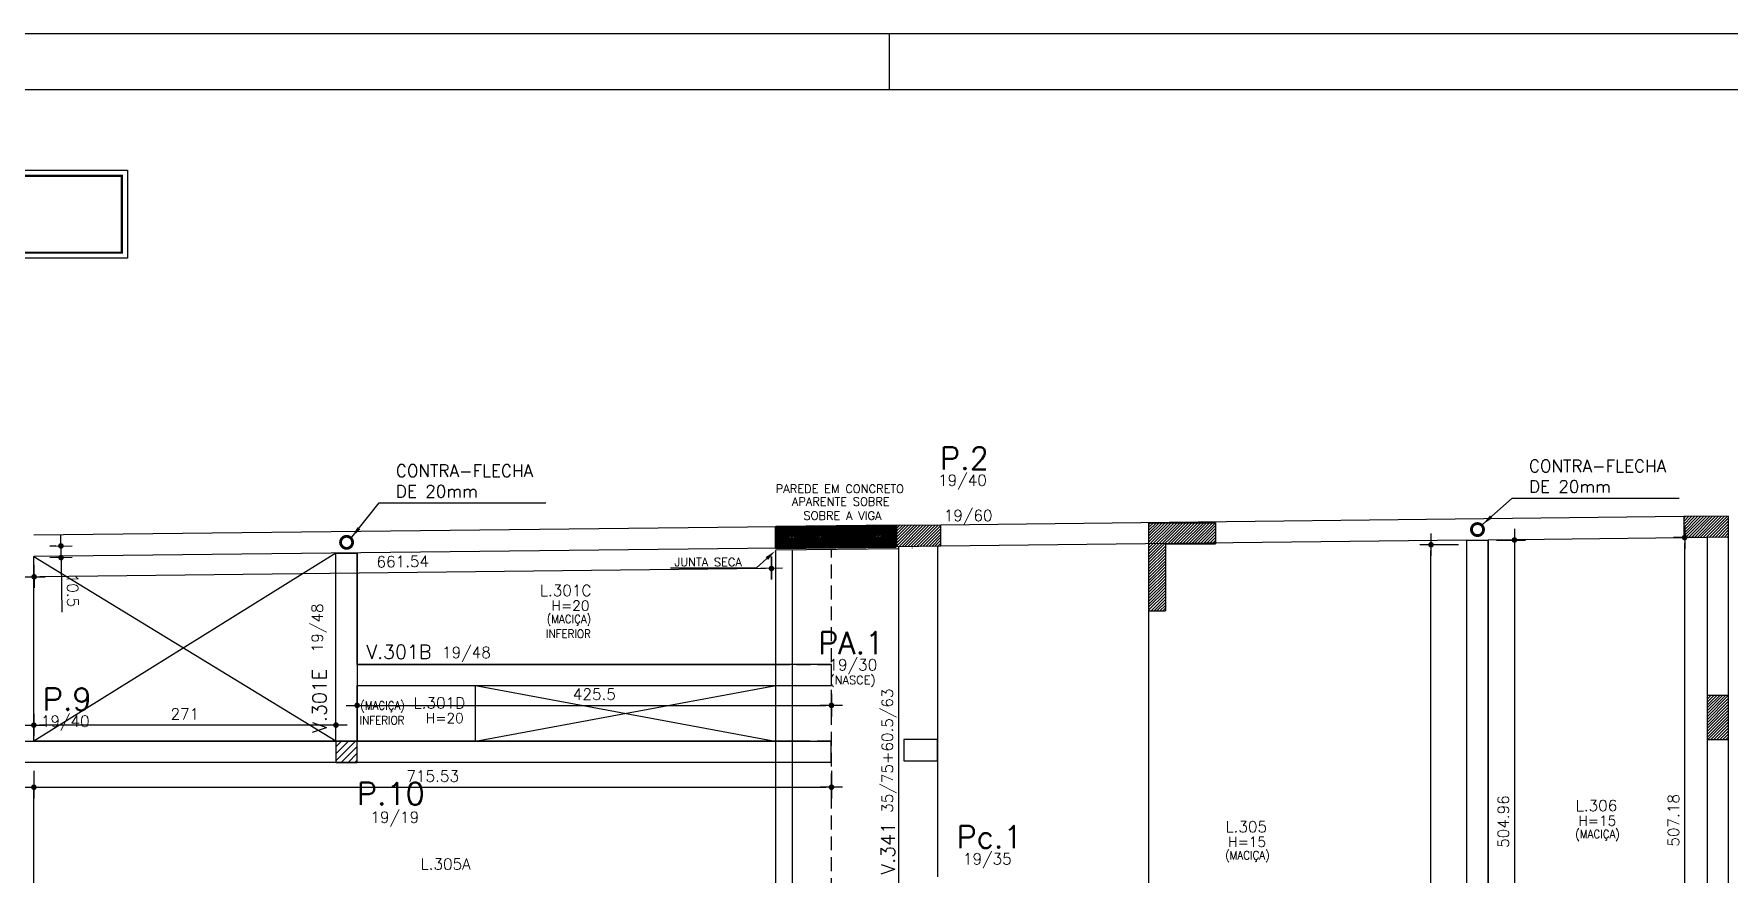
# Model space of a CAD drawing. Header units: inches. Extents: x 0 to 5940, y 0 to 4205.
# Drawn here: x 2398 to 3918, y 3452 to 4205 of the extents above; entities that cross this region are included whole.
import ezdxf

# ---------------------------------------------------------------- set-up
doc = ezdxf.new("R2010")
doc.units = ezdxf.units.IN
doc.header["$LTSCALE"] = 50
doc.header["$MEASUREMENT"] = 0
doc.linetypes.add('HIDDEN', pattern=[0.375, 0.25, -0.125])
doc.layers.get('0').update_dxf_attribs({"color": 1})
for name, color, linetype in [('CONTRA-FLECHA', 152, 'Continuous'), ('CORTE-FORMA', 1, 'Continuous'), ('COTA', 6, 'Continuous'), ('ESTRUTURA METALICA', 80, 'HIDDEN'), ('FO-HACHURA_PILAR-CONT', 252, 'Continuous'), ('FO-HACHURA_PILAR-MORRE', 252, 'Continuous'), ('FO-TEXTO-LAJES', 152, 'Continuous'), ('FO-TEXTO-VIGAS', 3, 'Continuous'), ('FOLHA', 7, 'Continuous'), ('P-C', 1, 'Continuous'), ('P-M', 7, 'Continuous'), ('P-N', 5, 'Continuous'), ('PAREDE', 191, 'Continuous'), ('TEXTO', 3, 'Continuous')]:
    doc.layers.add(name, color=color, linetype=linetype)
for name, color, linetype, lineweight in [('FO-Textos dos pilares', 3, 'Continuous', 20), ('FO-Vigas', 2, 'Continuous', 30), ('SEM LAJE', 8, 'Continuous', 30)]:
    doc.layers.add(name, color=color, linetype=linetype, lineweight=lineweight)
doc.styles.add('ROMANS', font='romans.shx')
doc.dimstyles.new('COTA_50', dxfattribs={"dimscale": 5, "dimtxt": 2, "dimasz": 1, "dimexe": 2, "dimexo": 1.5, "dimgap": 1, "dimtad": 1, "dimzin": 12, "dimdsep": 46, "dimtxsty": 'ROMANS', "dimblk1": 'COTA', "dimblk2": 'COTA', "dimsah": 1, "dimcen": -4, "dimdle": 1.5, "dimclrd": 6, "dimclre": 6, "dimclrt": 3, "dimadec": 0, "dimazin": 0, "dimtfac": 1, "dimtofl": 0, "dimtmove": 0, "dimatfit": 3, "dimldrblk": 'COTA', "dimfxl": 1, "dimtolj": 1, "dimtzin": 12, "dimarcsym": 0})
doc.dimstyles.new('NOTA', dxfattribs={"dimscale": 5, "dimtxt": 2, "dimasz": 2, "dimexe": 1.5, "dimexo": 2, "dimgap": 1, "dimtad": 1, "dimdec": 1, "dimzin": 12, "dimdsep": 46, "dimtxsty": 'ROMANS', "dimcen": 0.09, "dimclrd": 8, "dimclre": 8, "dimclrt": 3, "dimadec": 0, "dimazin": 0, "dimtfac": 1, "dimtdec": 1, "dimtofl": 0, "dimtmove": 0, "dimatfit": 3, "dimfxl": 1, "dimtolj": 1, "dimtzin": 12, "dimarcsym": 0})
pattern_1 = [(45, (-10708.8234, 9121.8574), (-1.32582521, 1.32582521), [])]

# ---------------------------------------------------------------- blocks, each defined once
blk = doc.blocks.new('COTA')
at = {"layer": 'COTA'}
for p, q in [((2, 0), (-2, 0)), ((0, -2), (0, 2))]:
    blk.add_line(p, q, dxfattribs=at)
at = {"layer": 'COTA', "const_width": 0.5}
blk.add_lwpolyline([(-0.25, 0, 1), (0.25, 0, 1)], format="xyb", close=True, dxfattribs=at)
blk = doc.blocks.new('*D133')
at = {"layer": 'COTA', "color": 6, "lineweight": -2, "transparency": 16777216}
for p, q in [((2417.3, 3745.9), (2411.8, 3745.8)), ((2421.7, 3750.9), (2421.7, 3755.9)), ((2417.4, 3735.4), (2411.9, 3735.3)), ((2422, 3730.4), (2422.5, 3686.4))]:
    blk.add_line(p, q, dxfattribs=at)
at = {"layer": 'Defpoints', "color": 0, "transparency": 16777216}
for p in [(2424.8, 3745.9), (2421.9, 3735.4), (2424.9, 3735.4)]:
    blk.add_point(p, dxfattribs=at)
at = {"layer": 'COTA', "color": 6, "lineweight": -2, "transparency": 16777216, "xscale": 5, "yscale": 5, "zscale": 5}
for p, rotation in [((2421.8, 3745.9), 270.6477120823756), ((2421.9, 3735.4), 90.64771208237562)]:
    blk.add_blockref('COTA', p, dxfattribs=dict(at, rotation=rotation))
at = {"layer": 'COTA', "color": 3, "transparency": 16777216, "insert": (2432.3, 3706), "char_height": 10, "attachment_point": 5, "rotation": 270.6477, "style": 'ROMANS'}
blk.add_mtext('\\A1;10.5', dxfattribs=at)
blk = doc.blocks.new('*D354')
at = {"color": 6, "lineweight": -2, "transparency": 16777216}
for p, q in [((2397.6, 3728.9), (2397.8, 3708.2)), ((3059.1, 3736.4), (3059.3, 3715.7)), ((3054.2, 3725.7), (2402.7, 3718.2))]:
    blk.add_line(p, q, dxfattribs=at)
at = {"layer": 'Defpoints', "color": 0, "transparency": 16777216}
for p in [(3059, 3743.9), (2397.5, 3736.4), (2397.7, 3718.2)]:
    blk.add_point(p, dxfattribs=at)
at = {"color": 6, "lineweight": -2, "transparency": 16777216, "xscale": 5, "yscale": 5, "zscale": 5}
for p, rotation in [((2397.7, 3718.2), 180.6516283720074), ((3059.2, 3725.7), 0.6516283720074156)]:
    blk.add_blockref('COTA', p, dxfattribs=dict(at, rotation=rotation))
at = {"color": 3, "transparency": 16777216, "insert": (2728.4, 3731.9), "char_height": 10, "attachment_point": 5, "rotation": 0.6516, "style": 'ROMANS'}
blk.add_mtext('\\A1;661.54', dxfattribs=at)
blk = doc.blocks.new('*D356')
at = {"color": 6, "lineweight": -2, "transparency": 16777216}
for p, q in [((2687.5, 3613.2), (2687.5, 3592.9)), ((3113, 3613.2), (3113, 3592.9)), ((2692.5, 3602.9), (3108, 3602.9))]:
    blk.add_line(p, q, dxfattribs=at)
at = {"layer": 'Defpoints', "color": 0, "transparency": 16777216}
for p in [(2687.5, 3620.7), (3113, 3620.7), (3113, 3602.9)]:
    blk.add_point(p, dxfattribs=at)
at = {"color": 6, "lineweight": -2, "transparency": 16777216, "xscale": 5, "yscale": 5, "zscale": 5, "rotation": 180}
blk.add_blockref('COTA', (2687.5, 3602.9), dxfattribs=at)
at = {"color": 6, "lineweight": -2, "transparency": 16777216, "xscale": 5, "yscale": 5, "zscale": 5}
blk.add_blockref('COTA', (3113, 3602.9), dxfattribs=at)
at = {"color": 3, "transparency": 16777216, "insert": (2900.3, 3612.9), "char_height": 10, "attachment_point": 5, "style": 'ROMANS'}
blk.add_mtext('\\A1;425.5', dxfattribs=at)
blk = doc.blocks.new('*D361')
at = {"color": 6, "lineweight": -2, "transparency": 16777216}
for p, q in [((2397.5, 3544.2), (2397.5, 3519.5)), ((3113, 3544.2), (3113, 3519.5)), ((2402.5, 3529.5), (3108, 3529.5))]:
    blk.add_line(p, q, dxfattribs=at)
at = {"layer": 'Defpoints', "color": 0, "transparency": 16777216}
for p in [(2397.5, 3551.7), (3113, 3551.7), (3113, 3529.5)]:
    blk.add_point(p, dxfattribs=at)
at = {"color": 6, "lineweight": -2, "transparency": 16777216, "xscale": 5, "yscale": 5, "zscale": 5, "rotation": 180}
blk.add_blockref('COTA', (2397.5, 3529.5), dxfattribs=at)
at = {"color": 6, "lineweight": -2, "transparency": 16777216, "xscale": 5, "yscale": 5, "zscale": 5}
blk.add_blockref('COTA', (3113, 3529.5), dxfattribs=at)
at = {"color": 3, "transparency": 16777216, "insert": (2755.3, 3539.5), "char_height": 10, "attachment_point": 5, "style": 'ROMANS'}
blk.add_mtext('\\A1;715.53', dxfattribs=at)
blk = doc.blocks.new('*D362')
at = {"color": 6, "lineweight": -2, "transparency": 16777216}
for p, q in [((2397.5, 3578.2), (2397.5, 3595.2)), ((2668.5, 3578.2), (2668.5, 3595.2)), ((2663.5, 3585.2), (2402.5, 3585.2))]:
    blk.add_line(p, q, dxfattribs=at)
at = {"layer": 'Defpoints', "color": 0, "transparency": 16777216}
for p in [(2397.5, 3585.2), (2397.5, 3570.7), (2668.5, 3570.7)]:
    blk.add_point(p, dxfattribs=at)
at = {"color": 6, "lineweight": -2, "transparency": 16777216, "xscale": 5, "yscale": 5, "zscale": 5, "rotation": 180}
blk.add_blockref('COTA', (2397.5, 3585.2), dxfattribs=at)
at = {"color": 6, "lineweight": -2, "transparency": 16777216, "xscale": 5, "yscale": 5, "zscale": 5}
blk.add_blockref('COTA', (2668.5, 3585.2), dxfattribs=at)
at = {"color": 3, "transparency": 16777216, "insert": (2533, 3595.2), "char_height": 10, "attachment_point": 5, "style": 'ROMANS'}
blk.add_mtext('\\A1;271', dxfattribs=at)
blk = doc.blocks.new('*D460')
at = {"color": 6, "lineweight": -2, "transparency": 16777216}
for p, q in [((3675.5, 3746.9), (3640.8, 3746.9)), ((3650.8, 3088.7), (3650.8, 3741.9)), ((3675.5, 3083.7), (3640.8, 3083.7))]:
    blk.add_line(p, q, dxfattribs=at)
at = {"layer": 'Defpoints', "color": 0, "transparency": 16777216}
for p in [(3650.8, 3746.9), (3683, 3746.9), (3683, 3083.7)]:
    blk.add_point(p, dxfattribs=at)
at = {"color": 6, "lineweight": -2, "transparency": 16777216, "xscale": 5, "yscale": 5, "zscale": 5}
for p, rotation in [((3650.8, 3746.9), 90), ((3650.8, 3083.7), 270)]:
    blk.add_blockref('COTA', p, dxfattribs=dict(at, rotation=rotation))
at = {"color": 3, "transparency": 16777216, "insert": (3640.8, 3415.3), "char_height": 10, "attachment_point": 5, "rotation": 90, "style": 'ROMANS'}
blk.add_mtext('\\A1;663.24', dxfattribs=at)
blk = doc.blocks.new('*D467')
at = {"color": 6, "lineweight": -2, "transparency": 16777216}
for p, q in [((3709.5, 3751.2), (3735.7, 3751.2)), ((3725.7, 3746.2), (3725.7, 3251.2)), ((3709.5, 3246.2), (3735.7, 3246.2))]:
    blk.add_line(p, q, dxfattribs=at)
at = {"layer": 'Defpoints', "color": 0, "transparency": 16777216}
for p in [(3702, 3751.2), (3702, 3246.2), (3725.7, 3246.2)]:
    blk.add_point(p, dxfattribs=at)
at = {"color": 6, "lineweight": -2, "transparency": 16777216, "xscale": 5, "yscale": 5, "zscale": 5}
for p, rotation in [((3725.7, 3751.2), 90), ((3725.7, 3246.2), 270)]:
    blk.add_blockref('COTA', p, dxfattribs=dict(at, rotation=rotation))
at = {"color": 3, "transparency": 16777216, "insert": (3715.7, 3498.7), "char_height": 10, "attachment_point": 5, "rotation": 90, "style": 'ROMANS'}
blk.add_mtext('\\A1;504.96', dxfattribs=at)
blk = doc.blocks.new('*D471')
at = {"color": 6, "lineweight": -2, "transparency": 16777216}
for p, q in [((3891, 3753.4), (3868.4, 3753.4)), ((3878.4, 3251.2), (3878.4, 3748.4)), ((3891, 3246.2), (3868.4, 3246.2))]:
    blk.add_line(p, q, dxfattribs=at)
at = {"layer": 'Defpoints', "color": 0, "transparency": 16777216}
for p in [(3878.4, 3753.4), (3898.5, 3753.4), (3898.5, 3246.2)]:
    blk.add_point(p, dxfattribs=at)
at = {"color": 6, "lineweight": -2, "transparency": 16777216, "xscale": 5, "yscale": 5, "zscale": 5}
for p, rotation in [((3878.4, 3753.4), 90), ((3878.4, 3246.2), 270)]:
    blk.add_blockref('COTA', p, dxfattribs=dict(at, rotation=rotation))
at = {"color": 3, "transparency": 16777216, "insert": (3868.4, 3499.8), "char_height": 10, "attachment_point": 5, "rotation": 90, "style": 'ROMANS'}
blk.add_mtext('\\A1;507.18', dxfattribs=at)

msp = doc.modelspace()

# ---------------------------------------------------------------- hatches: boundary and pattern name
at = {"layer": 'CORTE-FORMA'}
h = msp.add_hatch(dxfattribs=at)
h.set_pattern_fill('ANSI31', color=70, scale=15)
h.set_pattern_definition(pattern_1)
h.paths.add_polyline_path([(3397.533, 3687.718), (3412.533, 3687.718), (3412.533, 3747.723), (3457.533, 3747.723), (3457.533, 3766.723), (3397.533, 3766.723)])
at = {"layer": 'FO-HACHURA_PILAR-CONT'}
h = msp.add_hatch(dxfattribs=at)
h.set_pattern_fill('ANSI31', color=256, scale=15)
h.set_pattern_definition(pattern_1)
h.paths.add_polyline_path([(3877.491, 3772.149), (3877.491, 3753.148), (3917.491, 3753.6), (3917.491, 3772.601)])
h = msp.add_hatch(dxfattribs=at)
h.set_pattern_fill('ANSI31', color=256, scale=15)
h.set_pattern_definition(pattern_1)
h.paths.add_polyline_path([(3211.024, 3745.613), (3171.024, 3745.161), (3171.024, 3764.162), (3211.024, 3764.615)])
h = msp.add_hatch(dxfattribs=at)
h.set_pattern_fill('ANSI31', color=256, scale=15)
h.set_pattern_definition([(45, (-10708.8234, 9121.9574), (-1.32582521, 1.32582521), [])])
h.paths.add_polyline_path([(3898.491, 3612.207), (3898.491, 3572.207), (3917.491, 3572.207), (3917.491, 3612.207)])
at = {"layer": 'FO-HACHURA_PILAR-MORRE'}
h = msp.add_hatch(dxfattribs=at)
h.set_pattern_fill('ANSI31', color=256, scale=35)
h.paths.add_polyline_path([(2668.524, 3570.707), (2668.524, 3551.707), (2687.524, 3551.707), (2687.524, 3570.707)])
at = {"layer": 'PAREDE', "linetype": 'Continuous', "lineweight": 50}
h = msp.add_hatch(dxfattribs=at)
h.set_pattern_fill('ANSI31', color=256, scale=15)
h.paths.add_polyline_path([(3171.024, 3745.161), (3171.024, 3764.162), (3063.024, 3762.941), (3063.024, 3743.94)])

# ---------------------------------------------------------------- linework, layer by layer
for points in [[(3702.024, 3246.207), (3683.024, 3246.207), (3683.024, 3750.949), (3702.024, 3750.949)], [(2687.524, 3570.707), (2668.524, 3570.707), (2668.524, 3739.475), (2687.524, 3739.475)], [(2687.524, 3620.707), (3113.024, 3620.707), (3113.024, 3639.707), (2687.524, 3639.707)], [(1692.024, 3570.707), (3112.524, 3570.707), (3112.524, 3551.707), (1692.024, 3551.707)]]:
    msp.add_lwpolyline(points, close=True)
at = {"layer": 'CONTRA-FLECHA', "color": 252}
msp.add_lwpolyline([(1920.34, 4082.845), (2481.381, 4082.845), (2481.381, 4003.808), (1920.34, 4003.808)], close=True, dxfattribs=at)
at = {"layer": 'CONTRA-FLECHA', "color": 252, "const_width": 2}
msp.add_lwpolyline([(1925.34, 4077.845), (2476.381, 4077.845), (2476.381, 4008.808), (1925.34, 4008.808)], close=True, dxfattribs=at)
at = {"layer": 'CONTRA-FLECHA', "linetype": 'Continuous', "const_width": 2.56}
for points in [[(3688.706, 3756.739, 1), (3696.343, 3764.376, 1)], [(2674.206, 3745.27, 1), (2681.843, 3752.907, 1)]]:
    msp.add_lwpolyline(points, format="xyb", close=True, dxfattribs=at)
at = {"layer": 'CORTE-FORMA'}
for p, q in [((3397.533, 3766.723), (3397.533, 3687.718)), ((3397.533, 3766.723), (3457.533, 3766.723)), ((3457.533, 3766.723), (3457.533, 3747.723)), ((3412.533, 3747.723), (3412.533, 3687.718)), ((3412.533, 3747.723), (3457.533, 3747.723))]:
    msp.add_line(p, q, dxfattribs=at)
at = {"layer": 'CORTE-FORMA', "color": 70}
msp.add_line((3397.533, 3687.718), (3412.533, 3687.718), dxfattribs=at)
at = {"layer": 'CORTE-FORMA', "color": 8}
msp.add_line((3397.533, 3687.718), (3397.533, 3139.707), dxfattribs=at)
at = {"layer": 'COTA', "color": 8}
for p in [(2968.713, 3726.174), (3055.036, 3734.576)]:
    msp.add_line(p, (3045.861, 3726.174), dxfattribs=at)
msp.add_solid([(3053.911, 3735.805), (3062.411, 3741.33), (3056.162, 3733.347)], dxfattribs=at)
at = {"layer": 'ESTRUTURA METALICA', "linetype": 'HIDDEN'}
for p, q in [((2788.524, 3620.707), (3091.524, 3620.707)), ((2397.524, 3570.707), (2668.524, 3570.707))]:
    msp.add_line(p, q, dxfattribs=at)
at = {"layer": 'FO-Vigas'}
for p, q in [((3877.491, 3772.149), (3211.024, 3764.615)), ((3171.024, 3764.162), (2397.524, 3755.418)), ((3171.024, 3745.161), (2397.524, 3736.417)), ((3173.524, 3743.189), (3063.024, 3741.94)), ((3063.024, 1816.207), (3063.024, 3741.94)), ((3078.024, 1843.172), (3078.024, 3742.166)), ((3173.524, 1804.207), (3173.524, 3745.189)), ((3208.524, 3449.207), (3208.524, 3745.189)), ((3683.024, 3750.949), (3211.024, 3745.613)), ((3683.024, 3246.207), (3683.024, 3750.949)), ((3877.491, 3753.148), (3702.024, 3751.164)), ((3702.024, 3246.207), (3702.024, 3751.164)), ((3898.491, 3753.385), (3898.491, 3612.107)), ((3917.491, 3753.6), (3917.491, 3612.107)), ((2397.524, 3570.707), (2397.524, 3736.417)), ((2668.524, 3570.707), (2668.524, 3739.475)), ((2687.524, 3639.707), (2687.524, 3739.689)), ((2687.524, 3639.707), (3063.024, 3639.707)), ((2687.524, 3570.707), (2687.524, 3620.707)), ((2687.524, 3620.707), (3063.024, 3620.707)), ((2793.525, 3570.707), (2793.525, 3620.707)), ((3091.524, 3570.707), (2397.491, 3570.707)), ((3898.491, 3572.107), (3898.491, 3246.207)), ((3917.491, 3572.107), (3917.491, 3246.207)), ((3091.524, 3551.707), (2397.491, 3551.707)), ((2397.524, 3184.457), (2397.524, 3530.707))]:
    msp.add_line(p, q, dxfattribs=at)
at = {"layer": 'FO-Vigas', "linetype": 'HIDDEN'}
for p, q in [((3113.024, 1804.207), (3113.024, 3742.505)), ((3063.024, 3639.707), (3113.024, 3639.707)), ((3063.024, 3620.707), (3113.024, 3620.707)), ((3112.524, 3570.707), (3091.024, 3570.707)), ((3112.524, 3551.707), (3091.024, 3551.707))]:
    msp.add_line(p, q, dxfattribs=at)
at = {"layer": 'FOLHA'}
msp.add_line((3165, 4155), (3165, 4205), dxfattribs=at)
at = {"layer": 'FOLHA', "color": 1}
msp.add_line((5895, 4155), (125, 4155), dxfattribs=at)
at = {"layer": 'FOLHA'}
msp.add_lwpolyline([(0, 4205), (0, 0), (5940, 0), (5940, 4205)], close=True, dxfattribs=at)
at = {"layer": 'P-C'}
for p, q in [((3917.491, 3772.601), (3877.491, 3772.149)), ((3877.491, 3772.149), (3877.491, 3753.148)), ((3917.491, 3772.601), (3917.491, 3753.6)), ((3211.024, 3764.615), (3171.024, 3764.162)), ((3171.024, 3745.161), (3171.024, 3764.162)), ((3211.024, 3745.613), (3211.024, 3764.615)), ((3211.024, 3745.613), (3171.024, 3745.161)), ((3917.491, 3753.6), (3877.491, 3753.148)), ((3898.491, 3612.207), (3917.491, 3612.207)), ((3898.491, 3612.107), (3898.491, 3572.207)), ((3917.491, 3612.207), (3917.491, 3572.307)), ((3898.491, 3572.207), (3917.491, 3572.207))]:
    msp.add_line(p, q, dxfattribs=at)
at = {"layer": 'P-C', "flags": 128}
msp.add_lwpolyline([(3185.491, 3744.039), (3185.491, 3743.897)], dxfattribs=at)
at = {"layer": 'P-M'}
msp.add_lwpolyline([(2668.524, 3570.707), (2668.524, 3551.707), (2687.524, 3551.707), (2687.524, 3570.707)], close=True, dxfattribs=at)
at = {"layer": 'P-N'}
msp.add_lwpolyline([(3178.024, 3572.207), (3178.024, 3562.707), (3178.024, 3553.207), (3193.024, 3553.207), (3208.024, 3553.207), (3208.024, 3562.707), (3208.024, 3572.207), (3193.024, 3572.207), (3178.024, 3572.207)], close=True, dxfattribs=at)
at = {"layer": 'PAREDE', "linetype": 'Continuous', "lineweight": 50}
msp.add_lwpolyline([(3171.024, 3745.161), (3171.024, 3764.162), (3063.024, 3762.941), (3063.024, 3743.94)], close=True, dxfattribs=at)
at = {"layer": 'SEM LAJE'}
for p, q in [((2668.524, 3739.475), (2397.524, 3570.707)), ((2668.524, 3570.707), (2397.524, 3736.202)), ((2793.525, 3620.707), (3062.524, 3570.707)), ((2793.525, 3570.707), (3063.024, 3620.707))]:
    msp.add_line(p, q, dxfattribs=at)

# ---------------------------------------------------------------- texts
at = {"layer": 'CONTRA-FLECHA', "char_height": 11, "attachment_point": 4, "style": 'ROMANS'}
for insert in [(2722.237, 3804.084), (3738.691, 3808.366)]:
    msp.add_mtext('{\\Fromans.shx;CONTRA-FLECHA\\PDE 20mm}', dxfattribs=dict(at, insert=insert))
at = {"layer": 'FO-TEXTO-LAJES', "style": 'ROMANS'}
for s, p in [('L.301C', (2851.42, 3700.919)), ('L.301D', (2738.16, 3600.082)), ('L.306', (3780.616, 3508.042)), ('L.305', (3466.456, 3489.077)), ('L.305A', (2744.411, 3455.628))]:
    msp.add_text(s, height=10, dxfattribs=at).set_placement(p)
at = {"layer": 'FO-TEXTO-LAJES', "color": 3, "style": 'ROMANS'}
for s, p in [('H=20', (2861.898, 3687.837)), ('H=20', (2749.114, 3587.001)), ('H=15', (3783.043, 3494.96)), ('H=15', (3468.883, 3475.996))]:
    msp.add_text(s, height=9, dxfattribs=at).set_placement(p)
at = {"layer": 'FO-TEXTO-LAJES', "color": 4, "style": 'ROMANS', "width": 0.9}
for s, p in [('(MACIÇA)', (2857.572, 3676.62)), ('INFERIOR', (2856.929, 3663.354)), ('(MACIÇA)', (2690.362, 3599.047)), ('INFERIOR', (2689.719, 3585.781)), ('(MACIÇA)', (3780.298, 3483.743)), ('(MACIÇA)', (3466.138, 3464.778))]:
    msp.add_text(s, height=7.5, dxfattribs=at).set_placement(p)
at = {"layer": 'FO-TEXTO-VIGAS', "style": 'ROMANS'}
for s, height, p in [('PAREDE EM CONCRETO', 7.5, (3063.027, 3793.369)), ('APARENTE SOBRE', 7.5, (3077.471, 3781.888)), ('SOBRE A VIGA', 7.5, (3087.84, 3769.297)), ('19/60', 10, (3213.768, 3768.192)), ('19/48', 10, (2763.677, 3645.386))]:
    msp.add_text(s, height=height, dxfattribs=at).set_placement(p)
for s, p in [('19/48', (2656.754, 3650.532)), ('35/75+60.5/63', (3168.112, 3506.571))]:
    msp.add_text(s, height=10, rotation=90, dxfattribs=at).set_placement(p)
at = {"layer": 'FO-TEXTO-VIGAS', "color": 1, "style": 'ROMANS'}
msp.add_text('V.301B', height=12.5, dxfattribs=at).set_placement((2695.747, 3644.566))
for s, p in [('V.301E', (2659.862, 3578.371)), ('V.341', (3169.944, 3451.185))]:
    msp.add_text(s, height=12.5, rotation=90, dxfattribs=at).set_placement(p)
at = {"layer": 'FO-Textos dos pilares', "color": 1, "style": 'ROMANS'}
for s, p in [('P.2', (3210.434, 3814.444)), ('PA.1', (3101.179, 3648.94)), ('P.9', (2405.539, 3598.419)), ('P.10', (2687.268, 3513.669)), ('Pc.1', (3225.262, 3474.946))]:
    msp.add_text(s, height=20, dxfattribs=at).set_placement(p)
at = {"layer": 'FO-Textos dos pilares', "color": 3, "style": 'ROMANS'}
for s, p in [('19/40', (3208.674, 3799.752)), ('19/30', (3110.353, 3634.248)), ('19/40', (2403.778, 3583.727)), ('19/19', (2699.418, 3497.581)), ('19/35', (3230.941, 3460.254))]:
    msp.add_text(s, height=10, dxfattribs=at).set_placement(p)
at = {"layer": 'FO-Textos dos pilares', "color": 4, "style": 'ROMANS'}
msp.add_text('(NASCE)', height=7.5, dxfattribs=at).set_placement((3111.363, 3621.905))
at = {"layer": 'TEXTO', "color": 4, "style": 'ROMANS'}
msp.add_text('JUNTA SECA', height=7.5, dxfattribs=at).set_placement((2972.186, 3727.635))

# ---------------------------------------------------------------- dimensions: what is measured, and where the dimension line sits
for base, p1, p2, picture, middle in [((3650.789, 3746.949), (3683.024, 3083.707), (3683.024, 3746.949), '*D460', (3640.789, 3415.328)), ((3725.659, 3246.207), (3702.024, 3751.164), (3702.024, 3246.207), '*D467', (3715.659, 3498.686)), ((3878.372, 3753.385), (3898.491, 3246.207), (3898.491, 3753.385), '*D471', (3868.372, 3499.796))]:
    dim = msp.add_linear_dim(base=base, p1=p1, p2=p2, angle=90, dimstyle='COTA_50')
    dim.commit()
    dim.dimension.update_dxf_attribs({"geometry": picture, "text_midpoint": middle})
dim = msp.add_aligned_dim(p1=(3059.024, 3743.94), p2=(2397.524, 3736.417), distance=18.23, dimstyle='COTA_50')
dim.commit()
dim.dimension.update_dxf_attribs({"geometry": '*D354', "text_midpoint": (2728.368, 3731.949)})
for base, p1, p2, picture, middle in [((3113.024, 3602.897), (2687.524, 3620.707), (3113.024, 3620.707), '*D356', (2900.274, 3612.897)), ((2397.524, 3585.15), (2668.524, 3570.707), (2397.524, 3570.707), '*D362', (2533.024, 3595.15)), ((3113.024, 3529.477), (2397.491, 3551.707), (3113.024, 3551.707), '*D361', (2755.258, 3539.477))]:
    dim = msp.add_linear_dim(base=base, p1=p1, p2=p2, dimstyle='COTA_50')
    dim.commit()
    dim.dimension.update_dxf_attribs({"geometry": picture, "text_midpoint": middle})
at = {"layer": 'COTA'}
dim = msp.add_aligned_dim(p1=(2424.816, 3745.947), p2=(2424.934, 3735.448), distance=-3.011, dimstyle='COTA_50', dxfattribs=at)
dim.commit()
dim.dimension.update_dxf_attribs({"geometry": '*D133', "text_midpoint": (2432.257, 3706.005)})

# ---------------------------------------------------------------- leaders
at = {"layer": 'CONTRA-FLECHA', "color": 8, "annotation_type": 0, "has_hookline": 1, "hookline_direction": 0, "text_width": 134.619}
for points in [[(3697.297, 3765.33), (3723.691, 3788.699), (3733.691, 3788.699)], [(2682.797, 3753.861), (2707.237, 3784.417), (2717.237, 3784.417)]]:
    msp.add_leader(points, dimstyle='NOTA', dxfattribs=at)

doc.saveas('drawing.dxf')
